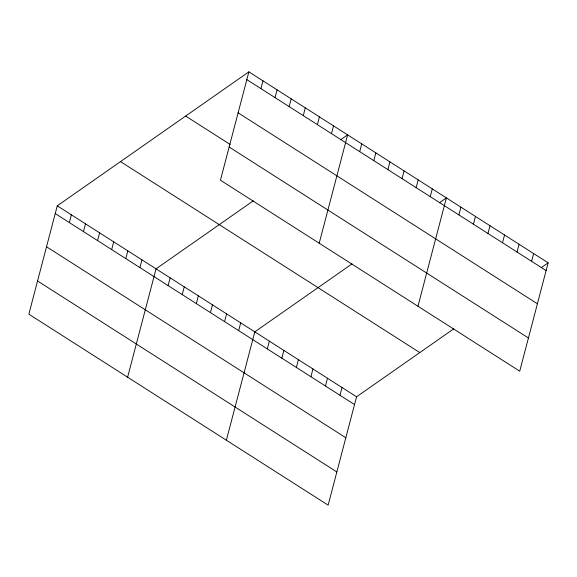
<?xml version="1.0" encoding="UTF-8"?>
<svg xmlns="http://www.w3.org/2000/svg" width="577" height="577" viewBox="0 0 577 577"><rect width="100%" height="100%" fill="white"/><g stroke="black" fill="none" stroke-linecap="round" stroke-linejoin="round"><path stroke-width="0.87" d="M248.867 71.851L220.436 180.204L519.726 371.177L548.15 262.823L248.867 71.851L57.274 205.823L28.85 314.176L328.133 505.149L356.564 396.796L453.803 328.796M69.348 222.585L71.382 214.824M83.456 231.586L85.497 223.833M97.571 240.587L99.605 232.834M111.678 249.596L113.712 241.835M125.786 258.597L127.82 250.836M139.894 267.598L141.928 259.845M127.611 377.199L156.042 268.846L253.281 200.846M168.116 285.608L170.15 277.847M182.224 294.609L184.258 286.848M196.331 303.61L198.365 295.85M260.941 88.613L262.975 80.852M210.439 312.611L212.48 304.858M275.049 97.614L277.083 89.861M224.554 321.613L226.588 313.859M289.156 106.615L291.19 98.862M238.662 330.621L240.696 322.86M303.264 115.624L305.298 107.863M226.379 440.215L254.803 331.862L352.049 263.862M317.379 124.625L319.413 116.864M267.302 348.897L269.344 341.137M331.486 133.626L333.52 125.873M281.843 358.173L283.877 350.412M319.204 243.227L347.628 134.874L340.603 139.785M296.376 367.448L298.417 359.687M359.702 151.636L361.736 143.875M310.916 376.723L312.95 368.97M373.809 160.637L375.851 152.876M325.45 385.999L327.491 378.245M387.924 169.638L389.958 161.877M339.99 395.274L342.024 387.52M402.032 178.639L404.066 170.886M416.14 187.648L418.174 179.887M430.247 196.649L432.281 188.888M417.964 306.243L446.396 197.889L439.371 202.801M458.895 214.925L460.929 207.165M473.428 224.201L475.47 216.44M487.969 233.476L490.003 225.722M502.502 242.751L504.543 234.998M517.042 252.026L519.076 244.273M531.576 261.302L533.617 253.548M541.125 267.735L548.15 262.823M246.826 79.612L546.116 270.577M238.121 112.811L537.403 303.776M185.643 116.064L230.194 144.495M229.148 147.012L528.431 337.978M120.499 161.61L419.789 352.583M57.274 205.823L356.564 396.796M55.241 213.584L354.523 404.549M46.535 246.776L345.818 437.748M37.555 280.985L336.845 471.95"/></g></svg>
